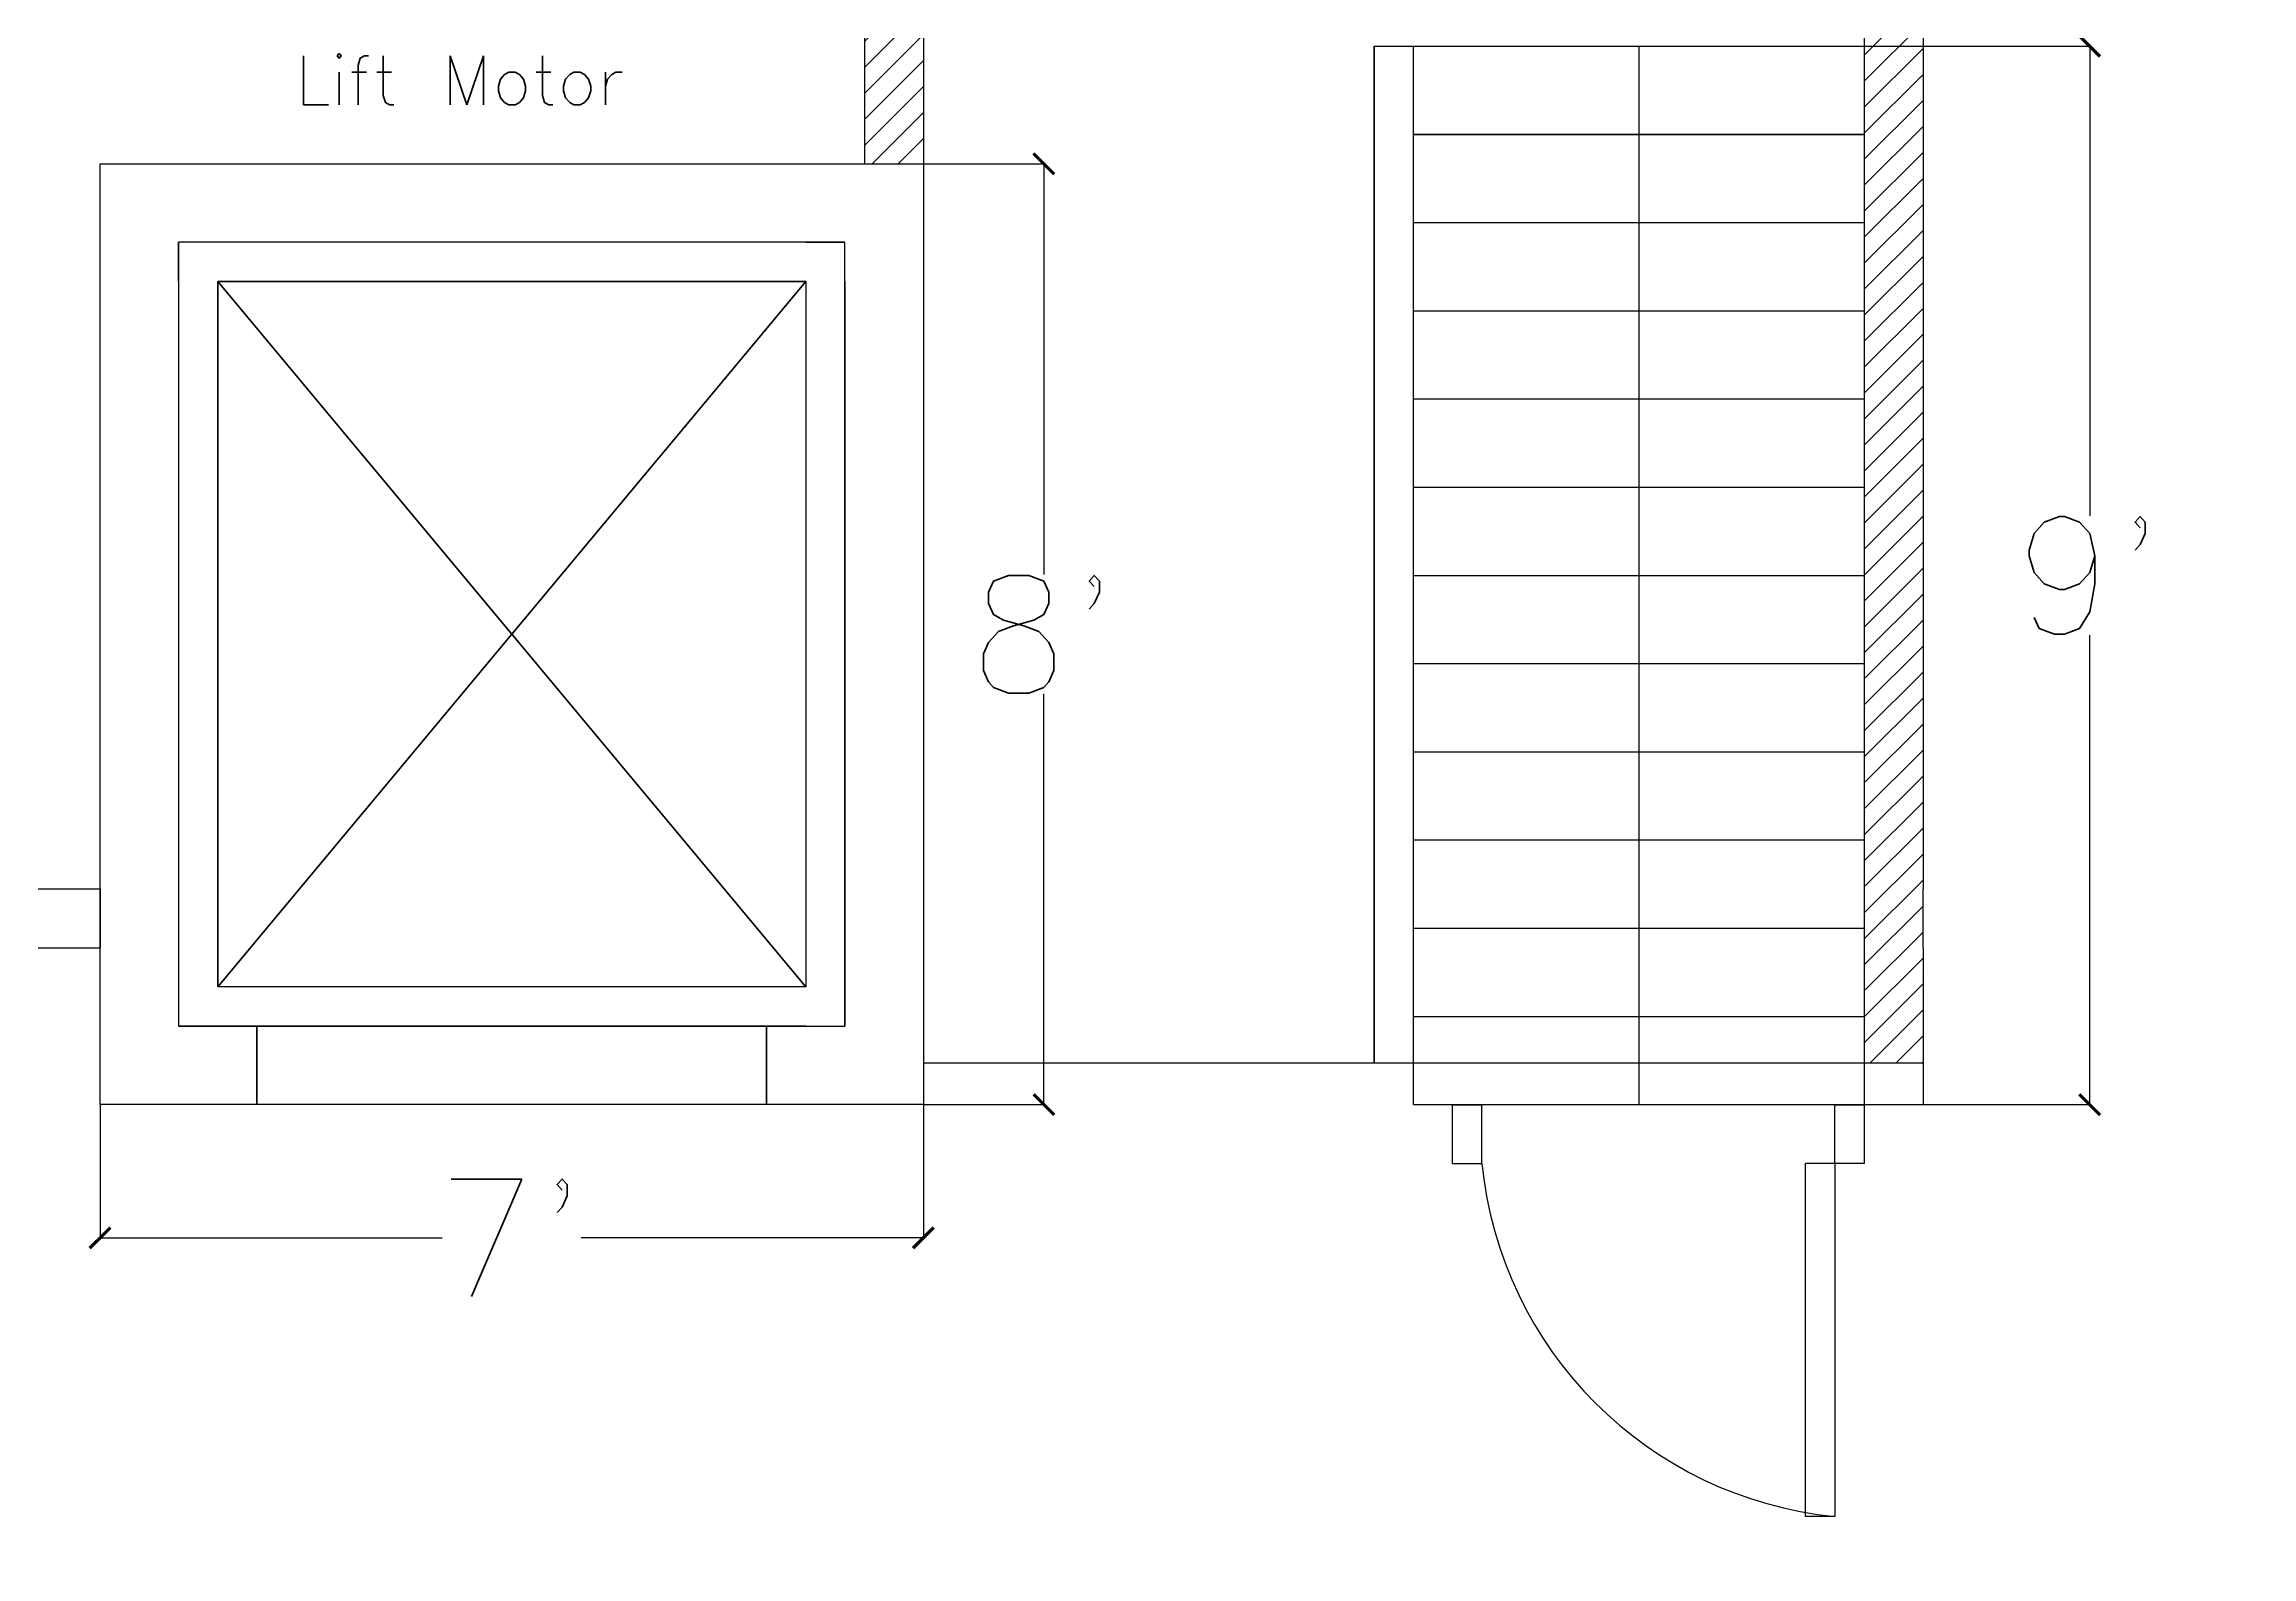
# Model space of a CAD drawing. Header units: inches. Extents: x 474 to 5633, y -332 to 1348.
# Drawn here: x 4286.8 to 4512.1, y 225.1 to 379.4 of the extents above; entities that cross this region are included whole.
import ezdxf

# ---------------------------------------------------------------- set-up
doc = ezdxf.new("R2010")
doc.units = ezdxf.units.IN
doc.header["$LTSCALE"] = 20
doc.header["$MEASUREMENT"] = 0
for name, color, linetype, plot in [('Dimensions', 9, 'Continuous', False), ('Doors', 6, 'Continuous', False), ('Hatches', 3, 'Continuous', False), ('Pillars', 200, 'Continuous', False)]:
    doc.layers.add(name, color=color, linetype=linetype, plot=plot)
doc.layers.add('Lift and Stairs', color=60, linetype='Continuous')
doc.styles.get("Standard").update_dxf_attribs({"font": 'txt.shx', "height": 12})
doc.dimstyles.new('iut', dxfattribs={"dimtxt": 0.18, "dimasz": 2.1175, "dimexe": 0.18, "dimexo": 0.0625, "dimgap": 0.09, "dimtad": 0, "dimtih": 1, "dimtoh": 1, "dimzin": 0, "dimdsep": 46, "dimlunit": 4, "dimtxsty": 'Standard', "dimblk": 'ARCHTICK', "dimcen": 0.09, "dimadec": 0, "dimazin": 0, "dimtfac": 1, "dimtofl": 0, "dimtmove": 0, "dimatfit": 3, "dimldrblk": 'ARCHTICK', "dimfxl": 1, "dimtolj": 1, "dimtzin": 0, "dimarcsym": 0})

# ---------------------------------------------------------------- blocks, each defined once
blk = doc.blocks.new('BDoor3')
at = {"layer": 'Doors'}
for p, q in [((-42, -6), (-42, 0)), ((-42, 0), (-39, 0)), ((-39, -6), (-39, 0)), ((-3, 0), (0, 0)), ((-3, -6), (-3, 0)), ((0, 0), (0, -6)), ((-42, -6), (-39, -6)), ((-3, -6), (-6, -6)), ((-6, -42), (-6, -6)), ((0, -6), (-3, -6)), ((-3, -6), (-3, -42)), ((-3, -42), (-6, -42))]:
    blk.add_line(p, q, dxfattribs=at)
blk.add_arc((0.99, -2.01), 40.19, 185.6957, 264.3043, dxfattribs=at)
blk = doc.blocks.new('_ArchTick')
at = {"color": 0, "linetype": 'ByBlock', "const_width": 0.15}
blk.add_lwpolyline([(-0.5, -0.5), (0.5, 0.5)], dxfattribs=at)
blk = doc.blocks.new('*D158')
at = {"layer": 'Defpoints', "color": 0, "transparency": 16777216}
for p in [(4376.52, 367.2), (4376.52, 271.2), (4388.82, 271.2)]:
    blk.add_point(p, dxfattribs=at)
at = {"layer": 'Dimensions', "color": 0, "lineweight": -2, "transparency": 16777216}
for p, q in [((4376.59, 367.2), (4389, 367.2)), ((4388.82, 367.2), (4388.82, 325.29)), ((4388.82, 271.2), (4388.82, 313.11)), ((4376.59, 271.2), (4389, 271.2))]:
    blk.add_line(p, q, dxfattribs=at)
at = {"layer": 'Dimensions', "color": 0, "lineweight": -2, "transparency": 16777216, "xscale": 2.1175, "yscale": 2.1175, "zscale": 2.1175}
for p, rotation in [((4388.82, 367.2), 90), ((4388.82, 271.2), 270)]:
    blk.add_blockref('_ArchTick', p, dxfattribs=dict(at, rotation=rotation))
at = {"layer": 'Dimensions', "color": 0, "transparency": 16777216, "insert": (4388.82, 319.2), "char_height": 12, "attachment_point": 5}
blk.add_mtext("\\A1;8'", dxfattribs=at)
blk = doc.blocks.new('*D159')
at = {"layer": 'Defpoints', "color": 0, "transparency": 16777216}
for p in [(4472.52, 379.2), (4472.52, 271.2), (4495.52, 271.2)]:
    blk.add_point(p, dxfattribs=at)
at = {"layer": 'Dimensions', "color": 0, "lineweight": -2, "transparency": 16777216}
for p, q in [((4472.59, 379.2), (4495.7, 379.2)), ((4495.52, 379.2), (4495.52, 331.29)), ((4495.52, 271.2), (4495.52, 319.11)), ((4472.59, 271.2), (4495.7, 271.2))]:
    blk.add_line(p, q, dxfattribs=at)
at = {"layer": 'Dimensions', "color": 0, "lineweight": -2, "transparency": 16777216, "xscale": 2.1175, "yscale": 2.1175, "zscale": 2.1175}
for p, rotation in [((4495.52, 379.2), 90), ((4495.52, 271.2), 270)]:
    blk.add_blockref('_ArchTick', p, dxfattribs=dict(at, rotation=rotation))
at = {"layer": 'Dimensions', "color": 0, "transparency": 16777216, "insert": (4495.52, 325.2), "char_height": 12, "attachment_point": 5}
blk.add_mtext("\\A1;9'", dxfattribs=at)
blk = doc.blocks.new('*D160')
at = {"layer": 'Defpoints', "color": 0, "transparency": 16777216}
for p in [(4292.52, 271.2), (4376.52, 271.2), (4376.52, 257.61)]:
    blk.add_point(p, dxfattribs=at)
at = {"layer": 'Dimensions', "color": 0, "lineweight": -2, "transparency": 16777216}
for p, q in [((4292.52, 271.14), (4292.52, 257.43)), ((4376.52, 271.14), (4376.52, 257.43)), ((4292.52, 257.61), (4327.43, 257.61)), ((4376.52, 257.61), (4341.61, 257.61))]:
    blk.add_line(p, q, dxfattribs=at)
at = {"layer": 'Dimensions', "color": 0, "lineweight": -2, "transparency": 16777216, "xscale": 2.1175, "yscale": 2.1175, "zscale": 2.1175, "rotation": 180}
blk.add_blockref('_ArchTick', (4292.52, 257.61), dxfattribs=at)
at = {"layer": 'Dimensions', "color": 0, "lineweight": -2, "transparency": 16777216, "xscale": 2.1175, "yscale": 2.1175, "zscale": 2.1175}
blk.add_blockref('_ArchTick', (4376.52, 257.61), dxfattribs=at)
at = {"layer": 'Dimensions', "color": 0, "transparency": 16777216, "insert": (4334.52, 257.61), "char_height": 12, "attachment_point": 5}
blk.add_mtext("\\A1;7'", dxfattribs=at)

msp = doc.modelspace()

# ---------------------------------------------------------------- hatches: boundary and pattern name
at = {"layer": 'Hatches'}
h = msp.add_hatch(dxfattribs=at)
h.set_pattern_fill('ANSI31', color=256, scale=15, style=0)
h.set_pattern_definition([(45, (2363.1958, 8.4255), (-1.3258252, 1.3258252), [])])
h.paths.add_polyline_path([(3944.525, 415.204), (4112.525, 415.204), (4154.525, 415.204), (4160.525, 415.204), (4238.525, 415.204), (4244.525, 415.204), (4360.525, 415.204), (4366.525, 415.204), (4370.525, 415.204), (4370.525, 367.204), (4376.525, 367.204), (4376.525, 415.204), (4462.525, 415.204), (4468.525, 415.204), (4472.525, 415.204), (4472.525, 275.42), (4478.525, 275.42), (4478.525, 287.204), (4478.525, 293.204), (4478.525, 415.204), (4528.525, 415.204), (4534.525, 415.204), (4618.525, 415.204), (4828.525, 415.204), (4828.525, 253.204), (4836.525, 253.204), (4836.525, 423.204), (4792.525, 423.204), (3980.525, 423.204), (3936.525, 423.204), (3936.525, 253.204), (3944.525, 253.204)])
h.paths.add_polyline_path([(4836.525, 187.204), (4828.525, 187.204), (4810.525, 187.204), (4810.525, 223.204), (4804.525, 223.204), (4804.525, 187.204), (4804.525, 181.204), (4828.525, 181.204), (4828.525, 25.204), (4804.525, 25.204), (4804.525, 17.204), (4804.525, -36.796), (4810.525, -36.796), (4810.525, 17.204), (4828.525, 17.204), (4836.525, 17.204)])
h.paths.add_polyline_path([(4836.525, -156.796), (4836.525, -66.796), (4828.525, -66.796), (4828.525, -150.796), (4828.525, -228.796), (4762.525, -228.796), (4612.525, -228.796), (4612.525, -236.796), (4768.525, -236.796), (4836.525, -236.796)])
h.paths.add_polyline_path([(4546.525, -210.796), (4582.525, -210.796), (4582.525, -204.796), (4546.525, -204.796), (4540.525, -204.796), (4540.525, -228.796), (4390.525, -228.796), (4382.525, -228.796), (4232.525, -228.796), (4232.525, -204.796), (4226.525, -204.796), (4190.525, -204.796), (4190.525, -210.796), (4226.525, -210.796), (4226.525, -236.796), (4546.525, -236.796)])
h.paths.add_polyline_path([(3968.525, 25.204), (3944.525, 25.204), (3944.525, 181.204), (3968.525, 181.204), (3968.525, 187.204), (3968.525, 223.204), (3962.525, 223.204), (3962.525, 187.204), (3944.525, 187.204), (3936.525, 187.204), (3936.525, 17.204), (3962.525, 17.204), (3962.525, -36.796), (3968.525, -36.796)])
h.paths.add_polyline_path([(3944.525, -66.796), (3936.525, -66.796), (3936.525, -236.796), (4160.525, -236.796), (4160.525, -228.796), (3944.525, -228.796)])

# ---------------------------------------------------------------- linework, layer by layer
for p, q in [((4370.525, 415.204), (4370.525, 367.204)), ((4376.525, 415.204), (4376.525, 287.204)), ((4472.525, 415.204), (4472.525, 271.204)), ((4478.525, 415.204), (4478.525, 293.204)), ((4422.525, 275.42), (4422.525, 379.204)), ((4426.525, 271.204), (4426.525, 379.204)), ((4426.525, 370.204), (4472.525, 370.204)), ((4370.525, 367.204), (4376.525, 367.204)), ((4426.525, 361.204), (4472.525, 361.204)), ((4304.525, 359.204), (4300.525, 359.204)), ((4300.525, 355.204), (4300.525, 359.204)), ((4364.525, 359.204), (4304.525, 359.204)), ((4364.525, 359.204), (4368.525, 359.204)), ((4368.525, 355.204), (4368.525, 359.204)), ((4300.525, 355.204), (4300.525, 287.204)), ((4304.525, 355.204), (4304.525, 287.204)), ((4364.525, 355.204), (4304.525, 355.204)), ((4364.525, 283.204), (4304.525, 355.204)), ((4364.525, 355.204), (4304.525, 283.204)), ((4364.525, 355.204), (4364.525, 287.204)), ((4368.525, 355.204), (4368.525, 287.204)), ((4426.525, 352.204), (4472.525, 352.204)), ((4426.525, 343.204), (4472.525, 343.204)), ((4426.525, 334.204), (4472.525, 334.204)), ((4426.525, 325.204), (4472.525, 325.204)), ((4426.525, 316.204), (4472.525, 316.204)), ((4426.525, 307.204), (4472.525, 307.204)), ((4426.525, 298.204), (4472.525, 298.204)), ((4277.262, 293.204), (4292.525, 293.204)), ((4292.525, 293.204), (4292.525, 287.204)), ((4478.525, 287.204), (4478.525, 293.204)), ((4426.525, 289.204), (4472.525, 289.204)), ((4277.299, 287.204), (4292.525, 287.204)), ((4300.525, 287.204), (4300.525, 283.204)), ((4304.525, 287.204), (4304.525, 283.204)), ((4364.525, 287.204), (4364.525, 283.204)), ((4368.525, 287.204), (4368.525, 283.204)), ((4376.525, 287.204), (4376.525, 271.204)), ((4478.525, 287.204), (4478.525, 271.203)), ((4300.525, 283.204), (4300.525, 279.204)), ((4364.525, 283.204), (4304.525, 283.204)), ((4368.525, 283.204), (4368.525, 279.204)), ((4426.525, 280.204), (4472.525, 280.204)), ((4304.525, 279.204), (4300.525, 279.204)), ((4364.525, 279.204), (4304.525, 279.204)), ((4308.525, 279.204), (4308.525, 271.204)), ((4360.525, 279.204), (4360.525, 271.204)), ((4364.525, 279.204), (4368.525, 279.204)), ((4298.525, 271.204), (4292.525, 271.204)), ((4360.525, 271.204), (4308.525, 271.204)), ((4472.525, 271.204), (4478.525, 271.204))]:
    msp.add_line(p, q)
at = {"layer": 'Lift and Stairs'}
for p, q in [((4422.525, 379.204), (4422.525, 275.42)), ((4422.525, 379.204), (4426.527, 379.204)), ((4426.525, 271.204), (4426.525, 379.204)), ((4426.525, 379.204), (4472.525, 379.204)), ((4449.525, 379.204), (4449.525, 271.204)), ((4472.525, 370.204), (4426.525, 370.204)), ((4426.525, 361.204), (4472.525, 361.204)), ((4304.525, 355.204), (4364.525, 355.204)), ((4304.525, 283.204), (4304.525, 355.204)), ((4304.525, 355.204), (4364.525, 283.204)), ((4304.525, 283.204), (4364.525, 355.204)), ((4364.525, 355.204), (4364.525, 283.204)), ((4426.525, 352.204), (4472.525, 352.204)), ((4426.525, 343.204), (4472.525, 343.204)), ((4426.525, 334.204), (4472.525, 334.204)), ((4426.525, 325.204), (4472.525, 325.204)), ((4426.525, 316.204), (4472.525, 316.204)), ((4426.525, 307.204), (4472.525, 307.204)), ((4426.525, 298.204), (4472.525, 298.204)), ((4426.525, 289.204), (4472.525, 289.204)), ((4364.525, 283.204), (4304.525, 283.204)), ((4426.525, 280.204), (4472.525, 280.204)), ((4308.525, 279.204), (4360.525, 279.204)), ((4308.525, 271.204), (4308.525, 279.204)), ((4360.525, 279.204), (4360.525, 271.204)), ((4478.525, 275.42), (4376.525, 275.42)), ((4360.525, 271.204), (4308.525, 271.204)), ((4426.525, 271.204), (4472.525, 271.204))]:
    msp.add_line(p, q, dxfattribs=at)
at = {"layer": 'Pillars'}
for p, q in [((4292.525, 367.204), (4376.525, 367.204)), ((4292.525, 271.204), (4292.525, 367.204)), ((4376.525, 367.204), (4376.525, 271.204)), ((4368.525, 359.204), (4300.525, 359.204)), ((4300.525, 359.204), (4300.525, 279.204)), ((4368.525, 279.204), (4368.525, 359.204)), ((4300.525, 279.204), (4308.525, 279.204)), ((4308.525, 279.204), (4308.525, 271.204)), ((4360.525, 271.204), (4360.525, 279.204)), ((4360.525, 279.204), (4368.525, 279.204)), ((4308.525, 271.204), (4292.525, 271.204)), ((4376.525, 271.204), (4360.525, 271.204))]:
    msp.add_line(p, q, dxfattribs=at)

# ---------------------------------------------------------------- block references
msp.add_blockref('BDoor3', (4472.515, 271.179))

# ---------------------------------------------------------------- texts
msp.add_text('Lift Motor', height=5).set_placement((4312.414, 373.213))

# ---------------------------------------------------------------- dimensions: what is measured, and where the dimension line sits
at = {"layer": 'Dimensions'}
dim = msp.add_linear_dim(base=(4495.522, 271.204), p1=(4472.525, 379.204), p2=(4472.525, 271.204), angle=90, dimstyle='iut', dxfattribs=at)
dim.commit()
dim.dimension.update_dxf_attribs({"geometry": '*D159', "text_midpoint": (4495.522, 325.204)})
dim = msp.add_linear_dim(base=(4388.816, 271.204), p1=(4376.525, 367.204), p2=(4376.525, 271.204), angle=90, dimstyle='iut', dxfattribs=at)
dim.commit()
dim.dimension.update_dxf_attribs({"geometry": '*D158', "text_midpoint": (4388.816, 319.204), "dimtype": 160})
dim = msp.add_linear_dim(base=(4376.525, 257.613), p1=(4292.525, 271.204), p2=(4376.525, 271.204), dimstyle='iut', dxfattribs=at)
dim.commit()
dim.dimension.update_dxf_attribs({"geometry": '*D160', "text_midpoint": (4334.525, 257.613)})

doc.saveas('drawing.dxf')
